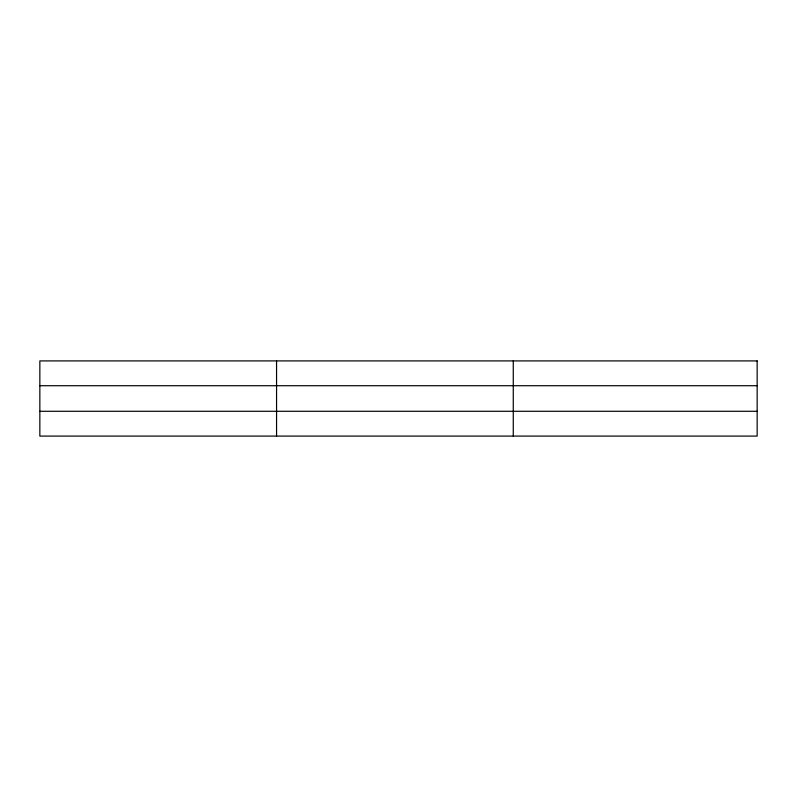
<?xml version="1.0" encoding="UTF-8"?>
<svg xmlns="http://www.w3.org/2000/svg" width="797" height="797" viewBox="0 0 797 797"><rect width="100%" height="100%" fill="white"/><g stroke="black" fill="none" stroke-linecap="round" stroke-linejoin="round"><path stroke-width="1.2" d="M276.559 360.911L276.559 436.089M513.268 360.911L513.268 436.089M39.85 385.718L757.15 385.718M39.85 411.282L757.15 411.282M757.15 360.911L757.15 436.089L39.85 436.089L39.85 360.911L757.15 360.911"/></g></svg>
